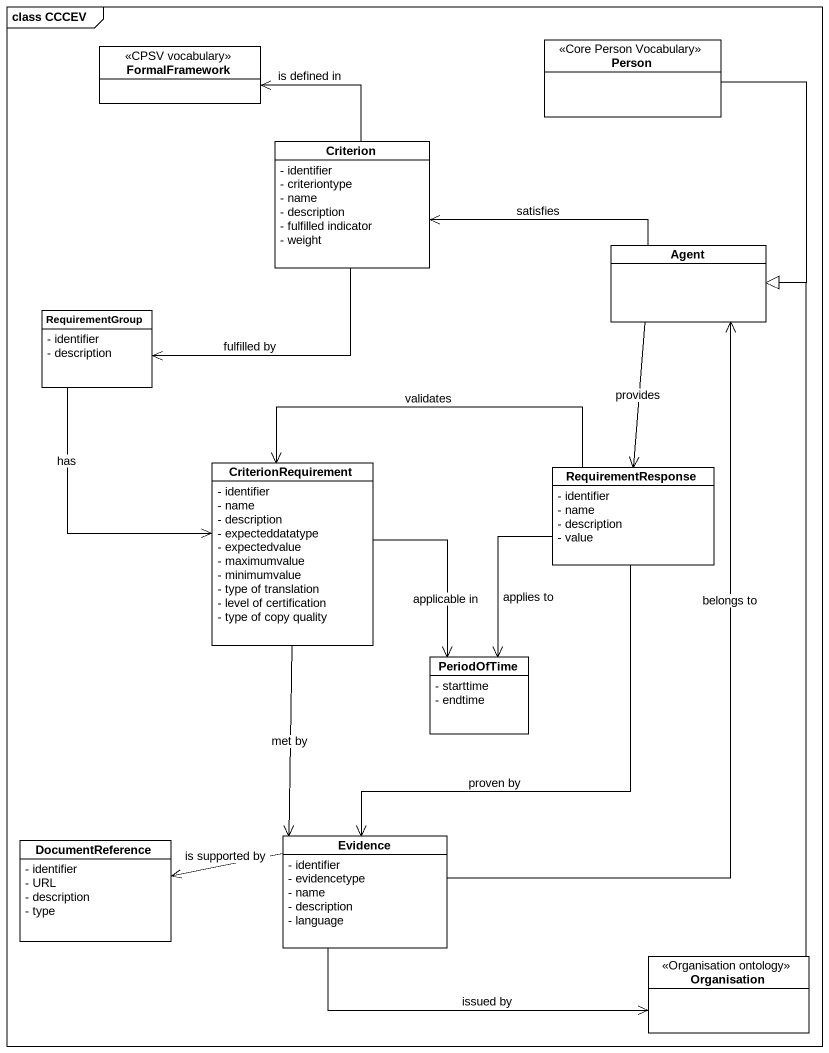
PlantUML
@startuml
mainframe class CCCEV
hide circle
hide empty members
skinparam classAttributeIconSize 0
class FormalFramework <<CPSV vocabulary>>
class "Person" as Person_ <<Core Person Vocabulary>>
class Criterion {
  - identifier
  - criteriontype
  - name
  - description
  - fulfilled indicator
  - weight
}
class "Agent" as Agent_
class RequirementGroup {
  - identifier
  - description
}
class CriterionRequirement {
  - identifier
  - name
  - description
  - expecteddatatype
  - expectedvalue
  - maximumvalue
  - minimumvalue
  - type of translation
  - level of certification
  - type of copy quality
}
class RequirementResponse {
  - identifier
  - name
  - description
  - value
}
class PeriodOfTime {
  - starttime
  - endtime
}
class DocumentReference {
  - identifier
  - URL
  - description
  - type
}
class Evidence {
  - identifier
  - evidencetype
  - name
  - description
  - language
}
class Organisation <<Organisation ontology>>
Person_ --|> Agent_
Criterion -up-> FormalFramework : is defined in
Criterion -left-> RequirementGroup : fulfilled by
Agent_ -left-> Criterion : satisfies
Agent_ --> RequirementResponse : provides
RequirementGroup --> CriterionRequirement : has
CriterionRequirement --> PeriodOfTime : applicable in
CriterionRequirement --> Evidence : met by
RequirementResponse -left-> CriterionRequirement : validates
RequirementResponse --> PeriodOfTime : applies to
RequirementResponse --> Evidence : proven by
Evidence -up-> Agent_ : belongs to
Evidence -left-> DocumentReference : is supported by
Evidence -right-> Organisation : issued by
Organisation -up-|> Agent_
@enduml
